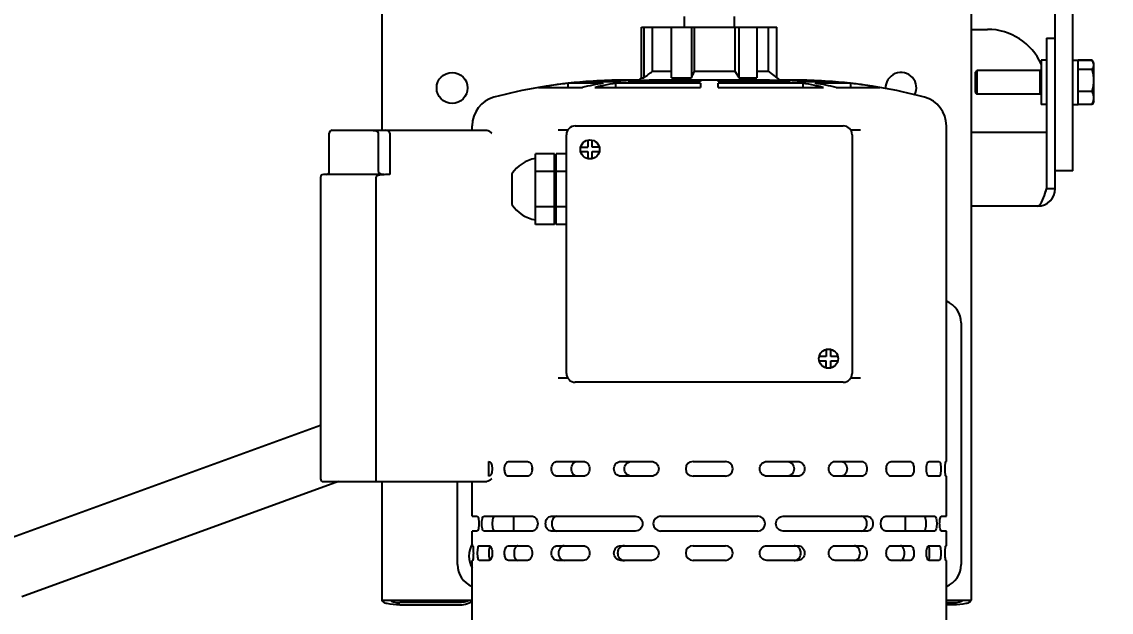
# Model space of a CAD drawing. Header units: millimetres. Extents: x 11802 to 19889, y -472 to 9054.
# Drawn here: x 13479.8 to 13849.7, y 5447 to 5647.3 of the extents above; entities that cross this region are included whole.
import ezdxf

# ---------------------------------------------------------------- set-up
doc = ezdxf.new("R2010")
doc.units = ezdxf.units.MM
doc.header["$LTSCALE"] = 307.34
doc.header["$PDMODE"] = 3
doc.header["$PDSIZE"] = 8
doc.layers.get('0').update_dxf_attribs({"linetype": 'CONTINUOUS'})
doc.layers.get('Defpoints').update_dxf_attribs({"linetype": 'CONTINUOUS'})
doc.styles.get("Standard").update_dxf_attribs({"font": 'calibri.ttf'})
doc.dimstyles.get("Standard").update_dxf_attribs({"dimtxt": 35, "dimasz": 35, "dimexe": 1.5, "dimexo": 1, "dimtad": 1, "dimdsep": 46, "dimtxsty": 'Standard', "dimblk": '_FILLED', "dimblk1": '_FILLED', "dimblk2": '_FILLED', "dimcen": 0.09, "dimazin": 2, "dimtol": 1, "dimtp": 0.01, "dimtm": 0.01, "dimtfac": 1, "dimtofl": 0, "dimtmove": 0, "dimatfit": 3, "dimldrblk": '_FILLED', "dimfxl": 1, "dimtolj": 1, "dimarcsym": 0})

# ---------------------------------------------------------------- blocks, each defined once
blk = doc.blocks.new('_FILLED')
at = {"color": 0, "linetype": 'ByBlock'}
blk.add_solid([(0, 0), (-1, 0.2143), (-1, -0.2143)], dxfattribs=at)
blk = doc.blocks.new('*D795')
at = {"color": 0, "linetype": 'ByBlock', "lineweight": -2}
for p, q in [((14139.22, 5808.75), (14008.88, 5808.75)), ((14010.38, 5758.75), (14010.38, 5535.46)), ((14010.38, 5264.31), (14010.38, 5487.54)), ((13821.26, 5214.31), (14011.88, 5214.31))]:
    blk.add_line(p, q, dxfattribs=at)
at = {"layer": 'Defpoints', "color": 0}
for p in [(14140.22, 5808.75), (13820.26, 5214.31), (14010.38, 5214.31)]:
    blk.add_point(p, dxfattribs=at)
at = {"color": 0, "linetype": 'ByBlock', "lineweight": -2, "xscale": 50, "yscale": 50, "zscale": 50}
for p, rotation in [((14010.38, 5808.75), 90), ((14010.38, 5214.31), 270)]:
    blk.add_blockref('_FILLED', p, dxfattribs=dict(at, rotation=rotation))
at = {"color": 0, "lineweight": 30, "insert": (14010.38, 5534.83), "char_height": 35, "attachment_point": 2, "line_spacing_factor": 0.9}
blk.add_mtext('\\A1;\\A1;594', dxfattribs=at)

msp = doc.modelspace()

# ---------------------------------------------------------------- linework, layer by layer
at = {"color": 7, "linetype": 'Continuous'}
for p, q in [((13602.15865, 5610.51301), (13602.15865, 5805.75277)), ((13802.15865, 5805.75277), (13802.15865, 5451.01301)), ((13830.72606, 5590.75277), (13830.72606, 5802.75277)), ((13836.72606, 5596.75277), (13836.72606, 5796.75277)), ((13704.75865, 5649.13021), (13704.75865, 5645.51301)), ((13721.75865, 5649.13021), (13721.75865, 5645.51301)), ((13690.25865, 5645.51301), (13736.20917, 5645.51301)), ((13690.25865, 5628.26301), (13690.25865, 5645.51301)), ((13691.01018, 5645.51301), (13691.01018, 5628.26301)), ((13693.98814, 5630.51301), (13693.98814, 5645.51301)), ((13700.47755, 5628.26301), (13700.47755, 5645.51301)), ((13707.1846, 5645.51301), (13707.1846, 5628.26301)), ((13708.25865, 5630.51301), (13708.25865, 5645.51301)), ((13721.96508, 5645.51301), (13721.96508, 5630.51301)), ((13723.42807, 5628.26301), (13723.42807, 5645.51301)), ((13729.43307, 5645.51301), (13729.43307, 5628.26301)), ((13733.20508, 5645.51301), (13733.20508, 5630.51301)), ((13736.20917, 5628.26301), (13736.20917, 5645.51301)), ((13736.25865, 5628.26301), (13736.25865, 5645.51301)), ((13802.15865, 5644.75277), (13807.72606, 5644.75277)), ((13827.72606, 5641.75277), (13830.72606, 5641.75277)), ((13827.72606, 5641.75277), (13827.72606, 5590.75277)), ((13827.72606, 5634.25277), (13825.92606, 5634.25277)), ((13825.92606, 5634.25277), (13825.92606, 5619.25278)), ((13836.72606, 5634.25277), (13838.52606, 5634.25277)), ((13843.2455, 5634.25833), (13838.52606, 5634.25833)), ((13838.52606, 5619.31526), (13838.52606, 5634.25833)), ((13843.2455, 5634.21471), (13838.52606, 5634.21471)), ((13843.4766, 5633.85803), (13843.2455, 5634.21471)), ((13843.82606, 5633.25277), (13843.26438, 5634.22562)), ((13693.98814, 5630.51301), (13700.47755, 5630.51301)), ((13708.25865, 5630.51301), (13721.96508, 5630.51301)), ((13721.96508, 5630.51301), (13723.42807, 5628.26301)), ((13729.43307, 5630.51301), (13733.20508, 5630.51301)), ((13733.20508, 5630.51301), (13736.20917, 5628.26301)), ((13803.52606, 5630.15277), (13804.12606, 5630.75277)), ((13803.52606, 5630.15232), (13803.52606, 5630.15277)), ((13803.52606, 5630.15232), (13803.52606, 5623.35498)), ((13825.92606, 5630.75277), (13804.12606, 5630.75277)), ((13804.12606, 5630.75277), (13804.12606, 5622.75277)), ((13825.52606, 5630.74759), (13825.52606, 5622.75796)), ((13843.2455, 5631.18343), (13838.52606, 5631.18343)), ((13843.82606, 5620.25277), (13843.82606, 5633.25277)), ((13665.35249, 5625.03348), (13665.35249, 5626.45802)), ((13677.26256, 5626.45802), (13665.35249, 5626.45802)), ((13671.36593, 5627.02298), (13681.5147, 5627.02298)), ((13688.60957, 5627.48862), (13681.39958, 5627.48862)), ((13681.39958, 5627.02298), (13681.39958, 5627.48862)), ((13710.25865, 5626.45802), (13681.5052, 5626.45802)), ((13681.5052, 5625.03348), (13681.5052, 5626.45802)), ((13684.14917, 5627.26517), (13683.87734, 5627.24398)), ((13684.1493, 5627.26182), (13683.87734, 5627.24398)), ((13685.75734, 5627.02298), (13710.25865, 5627.02298)), ((13689.25865, 5627.51301), (13688.60957, 5627.51301)), ((13690.25865, 5628.26301), (13689.25865, 5627.51301)), ((13690.25865, 5628.26301), (13691.01018, 5628.26301)), ((13710.25865, 5627.48862), (13692.85221, 5627.48862)), ((13692.85221, 5627.02298), (13692.85221, 5627.48862)), ((13700.47755, 5628.26301), (13707.1846, 5628.26301)), ((13716.25865, 5627.51301), (13710.25865, 5627.51301)), ((13710.25865, 5627.48862), (13710.25865, 5627.02298)), ((13710.25865, 5626.45802), (13710.25865, 5625.03348)), ((13733.66509, 5627.48862), (13716.25865, 5627.48862)), ((13716.25865, 5627.02298), (13716.25865, 5627.48862)), ((13716.25865, 5627.02298), (13740.75995, 5627.02298)), ((13745.0121, 5626.45802), (13716.25865, 5626.45802)), ((13716.25865, 5625.03348), (13716.25865, 5626.45802)), ((13723.42807, 5628.26301), (13729.43307, 5628.26301)), ((13733.66509, 5627.48862), (13733.66509, 5627.02298)), ((13736.25865, 5628.26301), (13737.25865, 5627.51301)), ((13737.90773, 5627.51301), (13737.25865, 5627.51301)), ((13745.11771, 5627.48862), (13737.90773, 5627.48862)), ((13742.63995, 5627.24396), (13742.36799, 5627.26181)), ((13742.63995, 5627.24396), (13742.36812, 5627.26515)), ((13745.00259, 5627.02298), (13755.15137, 5627.02298)), ((13745.0121, 5626.45802), (13745.0121, 5625.03348)), ((13745.11771, 5627.48862), (13745.11771, 5627.02298)), ((13761.16481, 5626.45802), (13749.25474, 5626.45802)), ((13761.16481, 5626.45802), (13761.16481, 5625.03348)), ((13655.33629, 5625.03348), (13670.18003, 5625.03348)), ((13674.42267, 5625.03348), (13710.25865, 5625.03348)), ((13716.25865, 5625.03348), (13752.09462, 5625.03348)), ((13756.33726, 5625.03348), (13771.18101, 5625.03348)), ((13803.52606, 5623.35277), (13803.52606, 5623.35498)), ((13803.52606, 5623.35277), (13804.12606, 5622.75277)), ((13825.92606, 5622.75277), (13804.12606, 5622.75277)), ((13843.2455, 5623.72149), (13838.52606, 5623.72149)), ((13827.72606, 5619.25278), (13825.92606, 5619.25278)), ((13836.72606, 5619.25277), (13838.52606, 5619.25277)), ((13843.2455, 5619.29083), (13838.52606, 5619.29083)), ((13838.52606, 5619.24722), (13838.52606, 5619.29083)), ((13843.2455, 5619.24722), (13838.52606, 5619.24722)), ((13843.4766, 5619.64752), (13843.2455, 5619.29083)), ((13843.82606, 5620.25277), (13843.26438, 5619.27993)), ((13632.75865, 5610.51301), (13632.75865, 5612.04839)), ((13667.75865, 5612.01301), (13758.75865, 5612.01301)), ((13793.75865, 5498.10301), (13793.75865, 5612.04839)), ((13584.25865, 5596.51301), (13584.25865, 5609.51301)), ((13585.25865, 5610.51301), (13637.73805, 5610.51301)), ((13600.88309, 5609.51301), (13600.88309, 5596.51301)), ((13604.78409, 5609.51301), (13604.78409, 5595.50813)), ((13665.19741, 5610.51301), (13661.9127, 5610.51301)), ((13664.75865, 5528.01301), (13664.75865, 5609.01301)), ((13764.60459, 5610.51301), (13761.31988, 5610.51301)), ((13761.75865, 5609.01301), (13761.75865, 5528.01301)), ((13827.72606, 5609.75277), (13802.15865, 5609.75277)), ((13669.59637, 5604.76301), (13672.00865, 5604.76301)), ((13672.00865, 5607.17529), (13672.00865, 5604.76301)), ((13673.50865, 5604.76301), (13673.50865, 5607.17529)), ((13675.92093, 5604.76301), (13673.50865, 5604.76301)), ((13660.75865, 5602.51301), (13654.25865, 5602.51301)), ((13654.25865, 5578.51301), (13654.25865, 5602.51301)), ((13660.75865, 5578.51301), (13660.75865, 5602.51301)), ((13661.25865, 5600.40532), (13660.75865, 5600.40532)), ((13664.75865, 5602.51301), (13661.25865, 5602.51301)), ((13661.25865, 5578.51301), (13661.25865, 5602.51301)), ((13669.59637, 5603.26301), (13672.00865, 5603.26301)), ((13672.00865, 5603.26301), (13672.00865, 5600.85073)), ((13673.50865, 5603.26301), (13675.92093, 5603.26301)), ((13673.50865, 5600.85073), (13673.50865, 5603.26301)), ((13836.72606, 5596.75277), (13830.72606, 5596.75277)), ((13581.25865, 5594.51301), (13581.25865, 5492.27301)), ((13602.92593, 5595.51301), (13582.25865, 5595.51301)), ((13600.04904, 5594.51301), (13600.04904, 5492.27301)), ((13646.25865, 5595.7091), (13646.25865, 5585.31692)), ((13660.75865, 5596.51301), (13654.25865, 5596.51301)), ((13664.75865, 5596.51301), (13661.25865, 5596.51301)), ((13827.72606, 5590.75277), (13830.72606, 5590.75277)), ((13660.75865, 5584.51301), (13654.25865, 5584.51301)), ((13664.75865, 5584.51301), (13661.25865, 5584.51301)), ((13824.72606, 5584.75277), (13802.15865, 5584.75277)), ((13660.75865, 5578.51301), (13654.25865, 5578.51301)), ((13661.25865, 5580.62071), (13660.75865, 5580.62071)), ((13664.75865, 5578.51301), (13661.25865, 5578.51301)), ((13798.75865, 5545.11301), (13798.75865, 5463.11301)), ((13753.00865, 5533.76301), (13750.59637, 5533.76301)), ((13753.00865, 5536.17529), (13753.00865, 5533.76301)), ((13754.50865, 5533.76301), (13754.50865, 5536.17529)), ((13756.92093, 5533.76301), (13754.50865, 5533.76301)), ((13750.59637, 5532.26301), (13753.00865, 5532.26301)), ((13753.00865, 5529.85073), (13753.00865, 5532.26301)), ((13754.50865, 5532.26301), (13756.92093, 5532.26301)), ((13754.50865, 5529.85073), (13754.50865, 5532.26301)), ((13661.9127, 5526.51301), (13665.19741, 5526.51301)), ((13761.31988, 5526.51301), (13764.60459, 5526.51301)), ((13758.75865, 5525.01301), (13667.75865, 5525.01301)), ((13581.25865, 5510.3472), (13472.99801, 5470.94355)), ((13638.28406, 5498.10301), (13638.32107, 5498.10301)), ((13638.28406, 5498.10301), (13638.28406, 5493.10301)), ((13645.05214, 5498.10301), (13651.51778, 5498.10301)), ((13661.60291, 5498.10301), (13670.5021, 5498.10301)), ((13683.2101, 5498.10301), (13693.67172, 5498.10301)), ((13707.75865, 5498.10301), (13718.75865, 5498.10301)), ((13732.84558, 5498.10301), (13743.3072, 5498.10301)), ((13756.0152, 5498.10301), (13764.91439, 5498.10301)), ((13774.99951, 5498.10301), (13781.46515, 5498.10301)), ((13787.9402, 5498.10301), (13791.33939, 5498.10301)), ((13793.57054, 5498.10301), (13793.75865, 5498.10301)), ((13638.32107, 5493.10301), (13638.28406, 5493.10301)), ((13651.51778, 5493.10301), (13645.05214, 5493.10301)), ((13670.5021, 5493.10301), (13661.60291, 5493.10301)), ((13693.67172, 5493.10301), (13683.2101, 5493.10301)), ((13718.75865, 5493.10301), (13707.75865, 5493.10301)), ((13743.3072, 5493.10301), (13732.84558, 5493.10301)), ((13764.91439, 5493.10301), (13756.0152, 5493.10301)), ((13781.46515, 5493.10301), (13774.99951, 5493.10301)), ((13791.33939, 5493.10301), (13787.9402, 5493.10301)), ((13793.75865, 5493.10301), (13793.57054, 5493.10301)), ((13793.75865, 5479.51301), (13793.75865, 5493.10301)), ((13587.32884, 5491.27301), (13479.83842, 5452.1497)), ((13582.25865, 5491.27301), (13637.73805, 5491.27301)), ((13602.15865, 5451.01301), (13602.15865, 5491.27301)), ((13627.75865, 5463.11301), (13627.75865, 5491.27301)), ((13632.75865, 5479.51301), (13632.75865, 5491.27301)), ((13632.75865, 5479.51301), (13634.46779, 5479.51301)), ((13636.77376, 5479.51301), (13653.27376, 5479.51301)), ((13646.75865, 5479.51301), (13646.75865, 5474.51301)), ((13659.5738, 5479.51301), (13688.15264, 5479.51301)), ((13696.75865, 5479.51301), (13729.75865, 5479.51301)), ((13738.36466, 5479.51301), (13766.9435, 5479.51301)), ((13773.24354, 5479.51301), (13789.74354, 5479.51301)), ((13779.75865, 5479.51301), (13779.75865, 5474.51301)), ((13792.04951, 5479.51301), (13793.75865, 5479.51301)), ((13634.46779, 5474.51301), (13632.75865, 5474.51301)), ((13632.75865, 5469.51301), (13632.75865, 5474.51301)), ((13653.27376, 5474.51301), (13636.77376, 5474.51301)), ((13688.15264, 5474.51301), (13659.5738, 5474.51301)), ((13729.75865, 5474.51301), (13696.75865, 5474.51301)), ((13766.9435, 5474.51301), (13738.36466, 5474.51301)), ((13789.74354, 5474.51301), (13773.24354, 5474.51301)), ((13793.75865, 5474.51301), (13792.04951, 5474.51301)), ((13793.75865, 5469.51301), (13793.75865, 5474.51301)), ((13632.75865, 5469.51301), (13632.94676, 5469.51301)), ((13635.17791, 5469.51301), (13638.57709, 5469.51301)), ((13645.05214, 5469.51301), (13651.51778, 5469.51301)), ((13661.60291, 5469.51301), (13670.5021, 5469.51301)), ((13683.2101, 5469.51301), (13693.67172, 5469.51301)), ((13707.75865, 5469.51301), (13718.75865, 5469.51301)), ((13732.84558, 5469.51301), (13743.3072, 5469.51301)), ((13756.0152, 5469.51301), (13764.91439, 5469.51301)), ((13774.99951, 5469.51301), (13781.46515, 5469.51301)), ((13787.9402, 5469.51301), (13791.33939, 5469.51301)), ((13793.57054, 5469.51301), (13793.75865, 5469.51301)), ((13632.94676, 5464.51301), (13632.75865, 5464.51301)), ((13632.75865, 5417.51301), (13632.75865, 5464.51301)), ((13633.11957, 5465.72867), (13632.94599, 5464.51312)), ((13638.57709, 5464.51301), (13635.17791, 5464.51301)), ((13651.51778, 5464.51301), (13645.05214, 5464.51301)), ((13670.5021, 5464.51301), (13661.60291, 5464.51301)), ((13693.67172, 5464.51301), (13683.2101, 5464.51301)), ((13718.75865, 5464.51301), (13707.75865, 5464.51301)), ((13743.3072, 5464.51301), (13732.84558, 5464.51301)), ((13764.91439, 5464.51301), (13756.0152, 5464.51301)), ((13781.46515, 5464.51301), (13774.99951, 5464.51301)), ((13791.33939, 5464.51301), (13787.9402, 5464.51301)), ((13793.75865, 5464.51301), (13793.57054, 5464.51301)), ((13793.75865, 5417.51301), (13793.75865, 5464.51301)), ((13602.15865, 5451.01301), (13632.75865, 5451.01301)), ((13628.15865, 5450.20783), (13608.15865, 5450.20783)), ((13608.15865, 5449.40266), (13628.15865, 5449.40266)), ((13793.75865, 5451.01301), (13802.15865, 5451.01301)), ((13793.75865, 5450.20783), (13796.15865, 5450.20783)), ((13796.15865, 5449.40266), (13793.75865, 5449.40266))]:
    msp.add_line(p, q, dxfattribs=at)
for centre, radius in [((13625.95865, 5624.86989), 5.25), ((13672.75865, 5604.01301), 3.25), ((13753.75865, 5533.01301), 3.25)]:
    msp.add_circle(centre, radius, dxfattribs=at)
for centre, radius, start, end in [((13807.72606, 5624.75277), 20, 24.1402782, 90), ((13837.52592, 5630.95603), 6.60445, 29.6592197, 30.0007026), ((13837.95285, 5631.19671), 6.11435, 27.7393235, 29.6790931), ((13778.35865, 5624.86989), 5.25, 332.3174138, 182.5785673), ((13684.22691, 5457.82268), 169.6883, 96.3862229, 99.8027644), ((13684.13282, 5458.15301), 169.36, 94.3239012, 99.7473447), ((13690.94662, 5540.10459), 87.43093, 99.0045465, 103.7402105), ((13684.27458, 5457.20197), 170.31093, 90.9672502, 94.3468824), ((13695.10338, 5540.57449), 86.95339, 98.9971173, 101.7380845), ((13690.66897, 5541.89631), 85.61746, 94.5497817, 96.1378307), ((13690.65236, 5542.11598), 85.39716, 93.3012653, 94.367433), ((13690.64097, 5542.30596), 85.20685, 92.9589162, 93.3009748), ((13694.91008, 5541.90524), 85.60842, 94.5492381, 96.1374541), ((13690.6477, 5542.15661), 85.35635, 91.3682342, 92.9582501), ((13694.90869, 5541.92428), 85.58933, 94.2114339, 94.5493218), ((13694.89177, 5542.15348), 85.35951, 91.3691407, 94.2113988), ((13731.62637, 5542.16139), 85.35158, 85.7887726, 88.6312946), ((13731.61185, 5541.97384), 85.53969, 85.4502178, 85.7883019), ((13735.86984, 5542.1815), 85.33146, 87.041054, 88.6315337), ((13731.60421, 5541.88057), 85.63328, 83.862316, 85.4500717), ((13735.87307, 5542.25646), 85.25644, 86.6987606, 87.0406199), ((13735.86168, 5542.06645), 85.44679, 85.6329218, 86.6984703), ((13735.85132, 5541.92098), 85.59262, 83.8623992, 85.4509085), ((13731.41391, 5540.57449), 86.95339, 78.2619155, 81.0028827), ((13742.24271, 5457.20196), 170.31093, 85.6531183, 89.0327505), ((13735.57067, 5540.10459), 87.43093, 76.2597895, 80.9954535), ((13742.38448, 5458.15301), 169.36, 80.2526553, 85.6760988), ((13742.29038, 5457.82268), 169.6883, 80.1972356, 83.6137771), ((13684.13282, 5458.15301), 169.36, 99.7904203, 105.0478542), ((13695.3435, 5539.42503), 88.12768, 102.1622589, 103.7326813), ((13695.23733, 5539.90948), 87.63174, 101.7353757, 102.1611299), ((13731.27996, 5539.90948), 87.63174, 77.8388701, 78.2646243), ((13731.17379, 5539.42503), 88.12768, 76.2673187, 77.8377411), ((13742.38448, 5458.15301), 169.36, 74.9521458, 80.2095797), ((13642.75865, 5612.04839), 10, 105.0479345, 180), ((13783.75865, 5612.04839), 10, 0, 74.9520655), ((13837.52389, 5622.55069), 6.60679, 329.9992963, 330.3406736), ((13837.95149, 5622.30963), 6.11593, 330.3207965, 332.2588675), ((13667.75865, 5609.01301), 3, 90, 180), ((13758.75865, 5609.01301), 3, 0, 90), ((13585.25865, 5609.51301), 1, 90, 180), ((13656.08649, 5589.33468), 11.71412, 98.9771954, 147.0319866), ((13582.25865, 5594.51301), 1, 90, 180), ((13583.25865, 5596.51301), 1, 270, 0), ((13602.72455, 5598.38669), 2.84292, 248.971336, 250.1006077), ((13605.19334, 5547.96989), 47.54, 90.4932464, 91.6940961), ((13604.62846, 5593.0302), 2.48281, 86.4062506, 90.0132879), ((13824.72606, 5590.75277), 6, 270, 0), ((13824.72606, 5590.75277), 3, 327.895444, 0), ((13656.08649, 5591.69134), 11.71412, 212.9680134, 261.0228046), ((13790.75865, 5545.11301), 8, 0, 67.7716747), ((13667.75865, 5528.01301), 3, 180, 270), ((13758.75865, 5528.01301), 3, 270, 0), ((13707.75865, 5495.60301), 2.5, 90, 270), ((13718.75865, 5495.60301), 2.5, 270, 90), ((13657.25974, 5495.60266), 4.20194, 173.7768018, 179.9951859), ((13657.25976, 5495.60337), 4.20196, 180.0048157, 186.2211004), ((13769.25755, 5495.60337), 4.20194, 353.7768018, 359.9951859), ((13769.25753, 5495.60266), 4.20196, 0.0048157, 6.2211004), ((13582.25865, 5492.27301), 1, 180, 270), ((13696.75865, 5477.01301), 2.5, 90, 270), ((13729.75865, 5477.01301), 2.5, 270, 90), ((13640.15865, 5466.01301), 8.5, 150.6562719, 209.2662825), ((13707.75865, 5467.01301), 2.5, 90, 270), ((13718.75865, 5467.01301), 2.5, 270, 90), ((13635.75865, 5463.11301), 8, 180, 247.7716747), ((13790.75865, 5463.11301), 8, 292.2283924, 0)]:
    msp.add_arc(centre, radius, start, end, dxfattribs=at)
msp.add_ellipse((13603.43039, 5609.51301), major_axis=(1.3537, 0), ratio=0.738715681, start_param=0, end_param=1.570796327, dxfattribs=at)
for points, knots in [([(13843.82606, 5632.69907), (13843.82606, 5632.89597), (13843.7571, 5633.30471), (13843.5817, 5633.676), (13843.47661, 5633.85803)], [0, 0, 0, 0, 0.483675473, 1, 1, 1, 1]), ([(13843.2455, 5631.18343), (13843.41244, 5631.41699), (13843.70006, 5631.88892), (13843.82606, 5632.43846), (13843.82606, 5632.69907)], [0, 0, 0, 0, 0.524156692, 1, 1, 1, 1]), ([(13843.82606, 5627.45246), (13843.82606, 5628.08319), (13843.7152, 5629.34684), (13843.42148, 5630.57734), (13843.2455, 5631.18343)], [0, 0, 0, 0, 0.499843523, 1, 1, 1, 1]), ([(13843.2455, 5623.72149), (13843.42148, 5624.32758), (13843.71521, 5625.55809), (13843.82606, 5626.82173), (13843.82606, 5627.45246)], [0, 0, 0, 0, 0.500156543, 1, 1, 1, 1]), ([(13843.82606, 5621.50616), (13843.82606, 5621.88301), (13843.70948, 5622.65389), (13843.41754, 5623.36968), (13843.2455, 5623.72149)], [0, 0, 0, 0, 0.490390966, 1, 1, 1, 1]), ([(13843.2455, 5619.29083), (13843.41754, 5619.64264), (13843.70949, 5620.35843), (13843.82606, 5621.12931), (13843.82606, 5621.50616)], [0, 0, 0, 0, 0.509609419, 1, 1, 1, 1]), ([(13597.94495, 5610.51301), (13598.47852, 5610.51301), (13599.40443, 5610.50463), (13600.88309, 5610.0479), (13600.88309, 5609.51301)], [0, 0, 0, 0, 0.499382567, 1, 1, 1, 1]), ([(13637.73805, 5610.51301), (13638.04346, 5610.51301), (13638.67341, 5610.15049), (13639.18684, 5609.73917), (13639.47918, 5609.51301)], [0, 0, 0, 0, 0.452454608, 1, 1, 1, 1]), ([(13603.78791, 5595.48911), (13603.11793, 5595.46845), (13602.06708, 5595.40336), (13600.87826, 5595.17362), (13600.04904, 5594.83402), (13600.04904, 5594.51301)], [0, 0, 0, 0, 0.505412907, 0.757954703, 1, 1, 1, 1]), ([(13600.88309, 5596.51301), (13600.88309, 5596.40473), (13601.05136, 5596.01737), (13601.43826, 5595.83545), (13601.70441, 5595.73311)], [0, 0, 0, 0, 0.27521755, 1, 1, 1, 1]), ([(13827.21929, 5589.17935), (13826.86137, 5588.0942), (13826.3624, 5586.64873), (13825.51436, 5585.13502), (13824.9591, 5584.75277), (13824.72606, 5584.75277)], [0, 0, 0, 0, 0.65474715, 0.866463731, 1, 1, 1, 1]), ([(13638.32107, 5498.10301), (13638.60758, 5498.10301), (13639.27747, 5497.64051), (13639.41496, 5496.92635), (13639.47919, 5496.52214)], [0, 0, 0, 0, 0.411776517, 1, 1, 1, 1]), ([(13643.75289, 5495.60301), (13643.75289, 5495.924), (13643.81167, 5496.82842), (13644.40031, 5498.10301), (13645.05214, 5498.10301)], [0, 0, 0, 0, 0.329956905, 1, 1, 1, 1]), ([(13651.51778, 5498.10301), (13651.97256, 5498.10301), (13652.95721, 5497.31057), (13653.15746, 5496.21466), (13653.15746, 5495.60301)], [0, 0, 0, 0, 0.426452698, 1, 1, 1, 1]), ([(13659.70403, 5495.60301), (13659.70403, 5496.22074), (13659.9793, 5497.40573), (13661.09219, 5498.10301), (13661.60291, 5498.10301)], [0, 0, 0, 0, 0.547410041, 1, 1, 1, 1]), ([(13666.46444, 5495.60301), (13666.46444, 5496.22447), (13666.79309, 5497.43985), (13667.95142, 5498.10301), (13668.48699, 5498.10301)], [0, 0, 0, 0, 0.537116993, 1, 1, 1, 1]), ([(13670.5021, 5498.10301), (13671.06181, 5498.10301), (13672.26296, 5497.47325), (13672.6483, 5496.22945), (13672.6483, 5495.60301)], [0, 0, 0, 0, 0.471877275, 1, 1, 1, 1]), ([(13680.89747, 5495.60301), (13680.89747, 5496.23425), (13681.34457, 5497.52418), (13682.61262, 5498.10301), (13683.2101, 5498.10301)], [0, 0, 0, 0, 0.513737792, 1, 1, 1, 1]), ([(13684.45163, 5495.60301), (13684.45163, 5496.23634), (13684.92981, 5497.53886), (13686.21801, 5498.10301), (13686.82927, 5498.10301)], [0, 0, 0, 0, 0.508866362, 1, 1, 1, 1]), ([(13693.67172, 5498.10301), (13694.29573, 5498.10301), (13695.60326, 5497.55416), (13696.11438, 5496.23954), (13696.11438, 5495.60301)], [0, 0, 0, 0, 0.495039, 1, 1, 1, 1]), ([(13730.40292, 5495.60301), (13730.40292, 5496.23954), (13730.91404, 5497.55416), (13732.22156, 5498.10301), (13732.84558, 5498.10301)], [0, 0, 0, 0, 0.504961299, 1, 1, 1, 1]), ([(13739.68802, 5498.10301), (13740.29928, 5498.10301), (13741.58748, 5497.53886), (13742.06567, 5496.23634), (13742.06567, 5495.60301)], [0, 0, 0, 0, 0.49113414, 1, 1, 1, 1]), ([(13743.3072, 5498.10301), (13743.90468, 5498.10301), (13745.17273, 5497.52418), (13745.61982, 5496.23425), (13745.61982, 5495.60301)], [0, 0, 0, 0, 0.486262584, 1, 1, 1, 1]), ([(13753.86899, 5495.60301), (13753.86899, 5496.22945), (13754.25433, 5497.47325), (13755.45548, 5498.10301), (13756.0152, 5498.10301)], [0, 0, 0, 0, 0.528123001, 1, 1, 1, 1]), ([(13758.03031, 5498.10301), (13758.56588, 5498.10301), (13759.7242, 5497.43985), (13760.05285, 5496.22447), (13760.05285, 5495.60301)], [0, 0, 0, 0, 0.462883511, 1, 1, 1, 1]), ([(13764.91439, 5498.10301), (13765.42511, 5498.10301), (13766.53799, 5497.40573), (13766.81326, 5496.22073), (13766.81326, 5495.60301)], [0, 0, 0, 0, 0.452590392, 1, 1, 1, 1]), ([(13773.35984, 5495.60301), (13773.35984, 5496.21466), (13773.56008, 5497.31057), (13774.54473, 5498.10301), (13774.99951, 5498.10301)], [0, 0, 0, 0, 0.573547574, 1, 1, 1, 1]), ([(13781.46515, 5498.10301), (13781.64471, 5498.10301), (13782.18185, 5497.86189), (13782.65081, 5496.89848), (13782.7644, 5496.07198), (13782.7644, 5495.60301)], [0, 0, 0, 0, 0.177597268, 0.536148951, 1, 1, 1, 1]), ([(13786.96756, 5495.60301), (13786.96756, 5496.2007), (13787.03083, 5497.04122), (13787.60751, 5498.10301), (13787.9402, 5498.10301)], [0, 0, 0, 0, 0.642414698, 1, 1, 1, 1]), ([(13791.33939, 5498.10301), (13791.43816, 5498.10301), (13791.65228, 5497.82283), (13791.8464, 5497.00367), (13791.91184, 5496.19507), (13791.91184, 5495.60301)], [0, 0, 0, 0, 0.112059944, 0.328301952, 1, 1, 1, 1]), ([(13793.36015, 5495.60301), (13793.36015, 5495.92246), (13793.37194, 5496.51715), (13793.41712, 5497.2726), (13793.4704, 5497.80135), (13793.52241, 5498.01564), (13793.55074, 5498.10301), (13793.57054, 5498.10301)], [0, 0, 0, 0, 0.379963699, 0.702057746, 0.918336972, 0.976448296, 1, 1, 1, 1]), ([(13639.47918, 5494.68389), (13639.41495, 5494.27966), (13639.27747, 5493.5655), (13638.60757, 5493.10301), (13638.32107, 5493.10301)], [0, 0, 0, 0, 0.588236394, 1, 1, 1, 1]), ([(13645.05214, 5493.10301), (13644.87259, 5493.10301), (13644.33544, 5493.34413), (13643.86649, 5494.30754), (13643.75289, 5495.13405), (13643.75289, 5495.60301)], [0, 0, 0, 0, 0.177597268, 0.536148951, 1, 1, 1, 1]), ([(13653.15746, 5495.60301), (13653.15746, 5494.99137), (13652.95721, 5493.89546), (13651.97256, 5493.10301), (13651.51778, 5493.10301)], [0, 0, 0, 0, 0.573547574, 1, 1, 1, 1]), ([(13661.60291, 5493.10301), (13661.09218, 5493.10301), (13659.9793, 5493.8003), (13659.70403, 5494.98529), (13659.70403, 5495.60301)], [0, 0, 0, 0, 0.452590392, 1, 1, 1, 1]), ([(13668.48699, 5493.10301), (13667.95142, 5493.10301), (13666.79309, 5493.76617), (13666.46444, 5494.98156), (13666.46444, 5495.60301)], [0, 0, 0, 0, 0.462883511, 1, 1, 1, 1]), ([(13672.6483, 5495.60301), (13672.6483, 5494.97658), (13672.26296, 5493.73278), (13671.06181, 5493.10301), (13670.5021, 5493.10301)], [0, 0, 0, 0, 0.528123001, 1, 1, 1, 1]), ([(13683.2101, 5493.10301), (13682.61262, 5493.10301), (13681.34457, 5493.68185), (13680.89747, 5494.97177), (13680.89747, 5495.60301)], [0, 0, 0, 0, 0.486262584, 1, 1, 1, 1]), ([(13686.82927, 5493.10301), (13686.21801, 5493.10301), (13684.92981, 5493.66716), (13684.45163, 5494.96969), (13684.45163, 5495.60301)], [0, 0, 0, 0, 0.49113414, 1, 1, 1, 1]), ([(13696.11438, 5495.60301), (13696.11438, 5494.96649), (13695.60326, 5493.65186), (13694.29573, 5493.10301), (13693.67172, 5493.10301)], [0, 0, 0, 0, 0.504961299, 1, 1, 1, 1]), ([(13732.84558, 5493.10301), (13732.22156, 5493.10301), (13730.91404, 5493.65187), (13730.40292, 5494.96649), (13730.40292, 5495.60301)], [0, 0, 0, 0, 0.495039, 1, 1, 1, 1]), ([(13742.06567, 5495.60301), (13742.06567, 5494.96969), (13741.58748, 5493.66716), (13740.29928, 5493.10301), (13739.68802, 5493.10301)], [0, 0, 0, 0, 0.508866362, 1, 1, 1, 1]), ([(13745.61982, 5495.60301), (13745.61982, 5494.97177), (13745.17273, 5493.68185), (13743.90468, 5493.10301), (13743.3072, 5493.10301)], [0, 0, 0, 0, 0.513737792, 1, 1, 1, 1]), ([(13756.0152, 5493.10301), (13755.45548, 5493.10301), (13754.25433, 5493.73278), (13753.86899, 5494.97658), (13753.86899, 5495.60301)], [0, 0, 0, 0, 0.471877275, 1, 1, 1, 1]), ([(13760.05285, 5495.60301), (13760.05285, 5494.98156), (13759.7242, 5493.76617), (13758.56588, 5493.10301), (13758.03031, 5493.10301)], [0, 0, 0, 0, 0.537116993, 1, 1, 1, 1]), ([(13766.81326, 5495.60301), (13766.81326, 5494.98529), (13766.53799, 5493.8003), (13765.42511, 5493.10301), (13764.91439, 5493.10301)], [0, 0, 0, 0, 0.547410041, 1, 1, 1, 1]), ([(13774.99951, 5493.10301), (13774.54473, 5493.10301), (13773.56009, 5493.89546), (13773.35984, 5494.99137), (13773.35984, 5495.60301)], [0, 0, 0, 0, 0.426452698, 1, 1, 1, 1]), ([(13782.7644, 5495.60301), (13782.7644, 5495.28202), (13782.70562, 5494.3776), (13782.11699, 5493.10301), (13781.46515, 5493.10301)], [0, 0, 0, 0, 0.329956905, 1, 1, 1, 1]), ([(13787.9402, 5493.10301), (13787.60751, 5493.10301), (13787.03083, 5494.16481), (13786.96756, 5495.00533), (13786.96756, 5495.60301)], [0, 0, 0, 0, 0.357585622, 1, 1, 1, 1]), ([(13791.91184, 5495.60301), (13791.91184, 5495.01096), (13791.8464, 5494.20236), (13791.65227, 5493.3832), (13791.43816, 5493.10301), (13791.33939, 5493.10301)], [0, 0, 0, 0, 0.671699054, 0.887940448, 1, 1, 1, 1]), ([(13793.57054, 5493.10301), (13793.55074, 5493.10301), (13793.52241, 5493.19039), (13793.47041, 5493.40467), (13793.41712, 5493.93343), (13793.37189, 5494.68887), (13793.36015, 5495.28357), (13793.36015, 5495.60301)], [0, 0, 0, 0, 0.023550952, 0.081661826, 0.297942369, 0.620037888, 1, 1, 1, 1]), ([(13600.04904, 5492.27301), (13600.04904, 5492.03629), (13600.06357, 5491.70161), (13600.11684, 5491.40616), (13600.16115, 5491.27301), (13600.19226, 5491.27301)], [0, 0, 0, 0, 0.693486317, 0.908868681, 1, 1, 1, 1]), ([(13639.47918, 5492.27301), (13639.18683, 5492.04685), (13638.67346, 5491.63541), (13638.04346, 5491.27301), (13637.73805, 5491.27301)], [0, 0, 0, 0, 0.547557135, 1, 1, 1, 1]), ([(13634.46779, 5479.51301), (13634.56018, 5479.51301), (13634.75172, 5479.22333), (13634.95878, 5478.42591), (13635.08855, 5477.01293), (13634.95873, 5475.60001), (13634.75171, 5474.80265), (13634.56018, 5474.51301), (13634.46779, 5474.51301)], [0, 0, 0, 0, 0.052699549, 0.160317021, 0.500028275, 0.839697874, 0.947300726, 1, 1, 1, 1]), ([(13636.77376, 5474.51301), (13636.47271, 5474.51301), (13636.04714, 5475.64126), (13635.99013, 5477.01309), (13636.04717, 5478.38492), (13636.47273, 5479.51301), (13636.77376, 5479.51301)], [0, 0, 0, 0, 0.167600665, 0.500027194, 0.832413164, 1, 1, 1, 1]), ([(13640.31707, 5479.51301), (13640.02005, 5479.51301), (13639.61817, 5478.37401), (13639.55986, 5477.01292), (13639.6182, 5475.65183), (13640.02008, 5474.51301), (13640.31707, 5474.51301)], [0, 0, 0, 0, 0.166094988, 0.500031553, 0.833921233, 1, 1, 1, 1]), ([(13653.27376, 5479.51301), (13654.28892, 5479.51301), (13655.73666, 5477.01291), (13654.28883, 5474.51301), (13653.27376, 5474.51301)], [0, 0, 0, 0, 0.500020253, 1, 1, 1, 1]), ([(13659.5738, 5474.51301), (13659.06996, 5474.51301), (13657.96338, 5475.21776), (13657.54096, 5477.01311), (13657.9635, 5478.80836), (13659.06999, 5479.51301), (13659.5738, 5479.51301)], [0, 0, 0, 0, 0.224002731, 0.500021146, 0.776010759, 1, 1, 1, 1]), ([(13660.40155, 5478.9134), (13659.9607, 5478.40724), (13659.54213, 5477.0077), (13659.96523, 5475.60897), (13660.40792, 5475.10535)], [0, 0, 0, 0, 0.500257667, 1, 1, 1, 1]), ([(13661.61953, 5479.51301), (13661.28322, 5479.51301), (13660.81218, 5479.32852), (13660.48298, 5479.00689), (13660.40155, 5478.9134)], [0, 0, 0, 0, 0.730642251, 1, 1, 1, 1]), ([(13688.15264, 5479.51301), (13688.77331, 5479.51301), (13690.08042, 5478.96127), (13690.86389, 5477.0129), (13690.08028, 5475.06469), (13688.77327, 5474.51301), (13688.15264, 5474.51301)], [0, 0, 0, 0, 0.246020435, 0.500018717, 0.753994162, 1, 1, 1, 1]), ([(13738.36466, 5474.51301), (13737.74398, 5474.51301), (13736.43687, 5475.06476), (13735.65341, 5477.01312), (13736.43702, 5478.96134), (13737.74402, 5479.51301), (13738.36466, 5479.51301)], [0, 0, 0, 0, 0.246020435, 0.500018717, 0.753994162, 1, 1, 1, 1]), ([(13766.10937, 5478.92068), (13766.02814, 5479.0131), (13765.69977, 5479.33115), (13765.23191, 5479.51301), (13764.89777, 5479.51301)], [0, 0, 0, 0, 0.269137158, 1, 1, 1, 1]), ([(13766.11575, 5475.11263), (13766.5566, 5475.61878), (13766.97517, 5477.01832), (13766.55206, 5478.41706), (13766.10937, 5478.92068)], [0, 0, 0, 0, 0.500257667, 1, 1, 1, 1]), ([(13766.9435, 5479.51301), (13767.44734, 5479.51301), (13768.55391, 5478.80826), (13768.97634, 5477.01292), (13768.5538, 5475.21766), (13767.44731, 5474.51301), (13766.9435, 5474.51301)], [0, 0, 0, 0, 0.224002731, 0.500021146, 0.776010759, 1, 1, 1, 1]), ([(13773.24354, 5474.51301), (13772.22838, 5474.51301), (13770.78064, 5477.01311), (13772.22846, 5479.51301), (13773.24354, 5479.51301)], [0, 0, 0, 0, 0.500020253, 1, 1, 1, 1]), ([(13786.20022, 5474.51301), (13786.49725, 5474.51301), (13786.89913, 5475.65202), (13786.95743, 5477.0131), (13786.8991, 5478.37419), (13786.49722, 5479.51301), (13786.20022, 5479.51301)], [0, 0, 0, 0, 0.166094988, 0.500031553, 0.833921233, 1, 1, 1, 1]), ([(13789.74354, 5479.51301), (13790.04459, 5479.51301), (13790.47015, 5478.38476), (13790.52716, 5477.01293), (13790.47012, 5475.64111), (13790.04456, 5474.51301), (13789.74354, 5474.51301)], [0, 0, 0, 0, 0.167600665, 0.500027194, 0.832413164, 1, 1, 1, 1]), ([(13792.04951, 5474.51301), (13791.95712, 5474.51301), (13791.76558, 5474.80269), (13791.55852, 5475.60012), (13791.42875, 5477.01309), (13791.55857, 5478.42602), (13791.76558, 5479.22337), (13791.95712, 5479.51301), (13792.04951, 5479.51301)], [0, 0, 0, 0, 0.052699549, 0.160317021, 0.500028275, 0.839697874, 0.947300726, 1, 1, 1, 1]), ([(13660.40792, 5475.10535), (13660.48916, 5475.01293), (13660.81752, 5474.69487), (13661.28539, 5474.51301), (13661.61953, 5474.51301)], [0, 0, 0, 0, 0.269137158, 1, 1, 1, 1]), ([(13764.89777, 5474.51301), (13765.23408, 5474.51301), (13765.70512, 5474.6975), (13766.03432, 5475.01913), (13766.11575, 5475.11263)], [0, 0, 0, 0, 0.730642251, 1, 1, 1, 1]), ([(13632.94676, 5469.51301), (13632.96656, 5469.51301), (13632.99489, 5469.42564), (13633.04689, 5469.21135), (13633.10017, 5468.6826), (13633.1454, 5467.92715), (13633.15715, 5467.33245), (13633.15715, 5467.01301)], [0, 0, 0, 0, 0.023550952, 0.081661826, 0.297942369, 0.620037888, 1, 1, 1, 1]), ([(13634.60546, 5467.01301), (13634.60546, 5467.60507), (13634.67089, 5468.41367), (13634.86502, 5469.23283), (13635.07913, 5469.51301), (13635.17791, 5469.51301)], [0, 0, 0, 0, 0.671699054, 0.887940448, 1, 1, 1, 1]), ([(13638.62164, 5468.92905), (13638.45836, 5468.31016), (13638.40082, 5467.01718), (13638.4576, 5465.7245), (13638.61978, 5465.10405)], [0, 0, 0, 0, 0.499520939, 1, 1, 1, 1]), ([(13638.57709, 5469.51301), (13638.90978, 5469.51301), (13639.48646, 5468.45122), (13639.54973, 5467.6107), (13639.54973, 5467.01301)], [0, 0, 0, 0, 0.357585622, 1, 1, 1, 1]), ([(13638.79088, 5469.36245), (13638.77392, 5469.33562), (13638.70005, 5469.19847), (13638.65319, 5469.04866), (13638.62164, 5468.92905)], [0, 0, 0, 0, 0.204147136, 1, 1, 1, 1]), ([(13643.75289, 5467.01301), (13643.75289, 5467.334), (13643.81167, 5468.23842), (13644.40031, 5469.51301), (13645.05214, 5469.51301)], [0, 0, 0, 0, 0.329956905, 1, 1, 1, 1]), ([(13648.29619, 5469.51301), (13647.90489, 5469.51301), (13647.09229, 5468.59937), (13646.95332, 5467.01305), (13647.09226, 5465.42671), (13647.90487, 5464.51301), (13648.29619, 5464.51301)], [0, 0, 0, 0, 0.196850416, 0.49999515, 0.80313638, 1, 1, 1, 1]), ([(13651.51778, 5469.51301), (13651.97256, 5469.51301), (13652.95721, 5468.72057), (13653.15746, 5467.62466), (13653.15746, 5467.01301)], [0, 0, 0, 0, 0.426452698, 1, 1, 1, 1]), ([(13659.70403, 5467.01301), (13659.70403, 5467.63074), (13659.9793, 5468.81573), (13661.09219, 5469.51301), (13661.60291, 5469.51301)], [0, 0, 0, 0, 0.547410041, 1, 1, 1, 1]), ([(13663.95985, 5469.51301), (13663.45046, 5469.51301), (13662.34, 5468.80681), (13661.91807, 5467.01305), (13662.33995, 5465.21927), (13663.45043, 5464.51301), (13663.95985, 5464.51301)], [0, 0, 0, 0, 0.225998229, 0.499995515, 0.773988206, 1, 1, 1, 1]), ([(13670.5021, 5469.51301), (13671.06181, 5469.51301), (13672.26296, 5468.88325), (13672.6483, 5467.63945), (13672.6483, 5467.01301)], [0, 0, 0, 0, 0.471877275, 1, 1, 1, 1]), ([(13680.89747, 5467.01301), (13680.89747, 5467.64425), (13681.34457, 5468.93418), (13682.61262, 5469.51301), (13683.2101, 5469.51301)], [0, 0, 0, 0, 0.513737792, 1, 1, 1, 1]), ([(13683.65715, 5469.36245), (13683.21338, 5469.18826), (13682.41332, 5468.50748), (13682.00069, 5467.01402), (13682.41227, 5465.52022), (13683.21184, 5464.8388), (13683.65551, 5464.66422)], [0, 0, 0, 0, 0.24452842, 0.499984725, 0.755446048, 1, 1, 1, 1]), ([(13693.67172, 5469.51301), (13694.29573, 5469.51301), (13695.60326, 5468.96416), (13696.11438, 5467.64954), (13696.11438, 5467.01301)], [0, 0, 0, 0, 0.495039, 1, 1, 1, 1]), ([(13730.40292, 5467.01301), (13730.40292, 5467.64954), (13730.91404, 5468.96416), (13732.22156, 5469.51301), (13732.84558, 5469.51301)], [0, 0, 0, 0, 0.504961299, 1, 1, 1, 1]), ([(13742.86274, 5464.6646), (13743.30614, 5464.8393), (13744.10508, 5465.52065), (13744.51653, 5467.01376), (13744.1043, 5468.50665), (13743.30496, 5469.18751), (13742.86147, 5469.36192)], [0, 0, 0, 0, 0.244544848, 0.500008952, 0.755465909, 1, 1, 1, 1]), ([(13743.3072, 5469.51301), (13743.90468, 5469.51301), (13745.17273, 5468.93418), (13745.61982, 5467.64425), (13745.61982, 5467.01301)], [0, 0, 0, 0, 0.486262584, 1, 1, 1, 1]), ([(13753.86899, 5467.01301), (13753.86899, 5467.63945), (13754.25433, 5468.88325), (13755.45548, 5469.51301), (13756.0152, 5469.51301)], [0, 0, 0, 0, 0.528123001, 1, 1, 1, 1]), ([(13762.55745, 5464.51301), (13763.06685, 5464.51301), (13764.17731, 5465.21925), (13764.59926, 5467.01302), (13764.1773, 5468.80678), (13763.06685, 5469.51301), (13762.55745, 5469.51301)], [0, 0, 0, 0, 0.226003768, 0.500001238, 0.773998544, 1, 1, 1, 1]), ([(13764.91439, 5469.51301), (13765.42511, 5469.51301), (13766.53799, 5468.81573), (13766.81326, 5467.63073), (13766.81326, 5467.01301)], [0, 0, 0, 0, 0.452590392, 1, 1, 1, 1]), ([(13773.35984, 5467.01301), (13773.35984, 5467.62466), (13773.56008, 5468.72057), (13774.54473, 5469.51301), (13774.99951, 5469.51301)], [0, 0, 0, 0, 0.573547574, 1, 1, 1, 1]), ([(13778.22111, 5464.51301), (13778.61241, 5464.51301), (13779.425, 5465.4267), (13779.56404, 5467.01302), (13779.425, 5468.59934), (13778.61241, 5469.51301), (13778.22111, 5469.51301)], [0, 0, 0, 0, 0.196855554, 0.500001404, 0.80314677, 1, 1, 1, 1]), ([(13781.46515, 5469.51301), (13781.64471, 5469.51301), (13782.18185, 5469.27189), (13782.65081, 5468.30848), (13782.7644, 5467.48198), (13782.7644, 5467.01301)], [0, 0, 0, 0, 0.177597268, 0.536148951, 1, 1, 1, 1]), ([(13786.96756, 5467.01301), (13786.96756, 5467.6107), (13787.03083, 5468.45122), (13787.60751, 5469.51301), (13787.9402, 5469.51301)], [0, 0, 0, 0, 0.642414698, 1, 1, 1, 1]), ([(13787.89628, 5468.92671), (13787.88454, 5468.97136), (13787.84134, 5469.1209), (13787.78529, 5469.26907), (13787.72673, 5469.36192)], [0, 0, 0, 0, 0.296077964, 1, 1, 1, 1]), ([(13787.8966, 5465.10052), (13788.05935, 5465.72051), (13788.11657, 5467.01372), (13788.05923, 5468.30699), (13787.89628, 5468.92671)], [0, 0, 0, 0, 0.500082413, 1, 1, 1, 1]), ([(13791.33939, 5469.51301), (13791.43816, 5469.51301), (13791.65228, 5469.23283), (13791.8464, 5468.41367), (13791.91184, 5467.60507), (13791.91184, 5467.01301)], [0, 0, 0, 0, 0.112059944, 0.328301952, 1, 1, 1, 1]), ([(13793.36015, 5467.01301), (13793.36015, 5467.33246), (13793.37194, 5467.92715), (13793.41712, 5468.6826), (13793.4704, 5469.21135), (13793.52241, 5469.42564), (13793.55074, 5469.51301), (13793.57054, 5469.51301)], [0, 0, 0, 0, 0.379963699, 0.702057746, 0.918336972, 0.976448296, 1, 1, 1, 1]), ([(13633.15715, 5467.01301), (13633.15715, 5466.69357), (13633.14536, 5466.09887), (13633.10018, 5465.34343), (13633.04689, 5464.81467), (13632.99489, 5464.60039), (13632.96656, 5464.51301), (13632.94676, 5464.51301)], [0, 0, 0, 0, 0.379963699, 0.702057746, 0.918336972, 0.976448296, 1, 1, 1, 1]), ([(13635.17791, 5464.51301), (13635.07913, 5464.51301), (13634.86502, 5464.79319), (13634.6709, 5465.61236), (13634.60546, 5466.42096), (13634.60546, 5467.01301)], [0, 0, 0, 0, 0.112059944, 0.328301952, 1, 1, 1, 1]), ([(13639.54973, 5467.01301), (13639.54973, 5466.41533), (13639.48646, 5465.5748), (13638.90978, 5464.51301), (13638.57709, 5464.51301)], [0, 0, 0, 0, 0.642414698, 1, 1, 1, 1]), ([(13638.61978, 5465.10405), (13638.63158, 5465.05889), (13638.675, 5464.90779), (13638.73136, 5464.758), (13638.79047, 5464.66422)], [0, 0, 0, 0, 0.296314856, 1, 1, 1, 1]), ([(13645.05214, 5464.51301), (13644.87259, 5464.51301), (13644.33544, 5464.75413), (13643.86649, 5465.71754), (13643.75289, 5466.54405), (13643.75289, 5467.01301)], [0, 0, 0, 0, 0.177597268, 0.536148951, 1, 1, 1, 1]), ([(13653.15746, 5467.01301), (13653.15746, 5466.40137), (13652.95721, 5465.30546), (13651.97256, 5464.51301), (13651.51778, 5464.51301)], [0, 0, 0, 0, 0.573547574, 1, 1, 1, 1]), ([(13661.60291, 5464.51301), (13661.09218, 5464.51301), (13659.9793, 5465.2103), (13659.70403, 5466.39529), (13659.70403, 5467.01301)], [0, 0, 0, 0, 0.452590392, 1, 1, 1, 1]), ([(13672.6483, 5467.01301), (13672.6483, 5466.38658), (13672.26296, 5465.14278), (13671.06181, 5464.51301), (13670.5021, 5464.51301)], [0, 0, 0, 0, 0.528123001, 1, 1, 1, 1]), ([(13683.2101, 5464.51301), (13682.61262, 5464.51301), (13681.34457, 5465.09185), (13680.89747, 5466.38177), (13680.89747, 5467.01301)], [0, 0, 0, 0, 0.486262584, 1, 1, 1, 1]), ([(13696.11438, 5467.01301), (13696.11438, 5466.37649), (13695.60326, 5465.06186), (13694.29573, 5464.51301), (13693.67172, 5464.51301)], [0, 0, 0, 0, 0.504961299, 1, 1, 1, 1]), ([(13732.84558, 5464.51301), (13732.22156, 5464.51301), (13730.91404, 5465.06187), (13730.40292, 5466.37649), (13730.40292, 5467.01301)], [0, 0, 0, 0, 0.495039, 1, 1, 1, 1]), ([(13745.61982, 5467.01301), (13745.61982, 5466.38177), (13745.17273, 5465.09185), (13743.90468, 5464.51301), (13743.3072, 5464.51301)], [0, 0, 0, 0, 0.513737792, 1, 1, 1, 1]), ([(13756.0152, 5464.51301), (13755.45548, 5464.51301), (13754.25433, 5465.14278), (13753.86899, 5466.38658), (13753.86899, 5467.01301)], [0, 0, 0, 0, 0.471877275, 1, 1, 1, 1]), ([(13766.81326, 5467.01301), (13766.81326, 5466.39529), (13766.53799, 5465.2103), (13765.42511, 5464.51301), (13764.91439, 5464.51301)], [0, 0, 0, 0, 0.547410041, 1, 1, 1, 1]), ([(13774.99951, 5464.51301), (13774.54473, 5464.51301), (13773.56009, 5465.30546), (13773.35984, 5466.40137), (13773.35984, 5467.01301)], [0, 0, 0, 0, 0.426452698, 1, 1, 1, 1]), ([(13782.7644, 5467.01301), (13782.7644, 5466.69202), (13782.70562, 5465.7876), (13782.11699, 5464.51301), (13781.46515, 5464.51301)], [0, 0, 0, 0, 0.329956905, 1, 1, 1, 1]), ([(13787.9402, 5464.51301), (13787.60751, 5464.51301), (13787.03083, 5465.57481), (13786.96756, 5466.41533), (13786.96756, 5467.01301)], [0, 0, 0, 0, 0.357585622, 1, 1, 1, 1]), ([(13787.72705, 5464.6646), (13787.74404, 5464.6916), (13787.81809, 5464.82958), (13787.86503, 5464.98024), (13787.8966, 5465.10052)], [0, 0, 0, 0, 0.204138902, 1, 1, 1, 1]), ([(13791.91184, 5467.01301), (13791.91184, 5466.42096), (13791.8464, 5465.61236), (13791.65227, 5464.7932), (13791.43816, 5464.51301), (13791.33939, 5464.51301)], [0, 0, 0, 0, 0.671699054, 0.887940448, 1, 1, 1, 1]), ([(13793.57054, 5464.51301), (13793.55074, 5464.51301), (13793.52241, 5464.60039), (13793.47041, 5464.81467), (13793.41712, 5465.34343), (13793.37189, 5466.09887), (13793.36015, 5466.69357), (13793.36015, 5467.01301)], [0, 0, 0, 0, 0.023550952, 0.081661826, 0.297942369, 0.620037888, 1, 1, 1, 1]), ([(13608.15865, 5449.40266), (13606.73573, 5449.40266), (13604.79273, 5449.59201), (13602.79876, 5450.18071), (13602.15865, 5450.7573), (13602.15865, 5451.01301)], [0, 0, 0, 0, 0.66311255, 0.880830721, 1, 1, 1, 1]), ([(13605.15865, 5451.01301), (13605.15865, 5450.88515), (13605.47872, 5450.59681), (13606.47578, 5450.30266), (13607.44722, 5450.20783), (13608.15865, 5450.20783)], [0, 0, 0, 0, 0.119174755, 0.336917924, 1, 1, 1, 1]), ([(13802.15865, 5451.01301), (13802.15865, 5450.7573), (13801.51854, 5450.18071), (13799.52457, 5449.59201), (13797.58157, 5449.40266), (13796.15865, 5449.40266)], [0, 0, 0, 0, 0.119169214, 0.336887315, 1, 1, 1, 1]), ([(13796.15865, 5450.20783), (13796.87007, 5450.20783), (13797.84151, 5450.30266), (13798.83858, 5450.59681), (13799.15865, 5450.88515), (13799.15865, 5451.01301)], [0, 0, 0, 0, 0.663082406, 0.880825398, 1, 1, 1, 1])]:
    msp.add_open_spline(points, degree=3, knots=knots, dxfattribs=at)
for points in [[(13691.01018, 5628.26301), (13692.00258, 5629.01335), (13692.99519, 5629.7634), (13693.98814, 5630.51301)], [(13707.1846, 5628.26301), (13707.54241, 5629.01311), (13707.9004, 5629.76313), (13708.25865, 5630.51301)], [(13601.7569, 5595.71352), (13602.12865, 5595.57892), (13602.53056, 5595.51301), (13602.92593, 5595.51301)], [(13827.72606, 5590.75277), (13827.55893, 5590.22773), (13827.39189, 5589.70263), (13827.21929, 5589.17935)], [(13639.54957, 5495.60301), (13639.54957, 5495.29574), (13639.52739, 5494.98735), (13639.47918, 5494.68389)], [(13639.47919, 5496.52214), (13639.5274, 5496.21867), (13639.54957, 5495.91029), (13639.54957, 5495.60301)], [(13684.44921, 5469.51301), (13684.18046, 5469.51301), (13683.90731, 5469.46065), (13683.65715, 5469.36245)], [(13742.86147, 5469.36192), (13742.61094, 5469.46046), (13742.3373, 5469.51301), (13742.06808, 5469.51301)], [(13683.65551, 5464.66422), (13683.90613, 5464.56561), (13684.17989, 5464.51301), (13684.44921, 5464.51301)], [(13742.06808, 5464.51301), (13742.33774, 5464.51301), (13742.61185, 5464.56575), (13742.86274, 5464.6646)], [(13631.79549, 5450.94725), (13630.6572, 5450.46283), (13629.39573, 5450.20783), (13628.15865, 5450.20783)], [(13628.15865, 5449.40266), (13629.74765, 5449.40266), (13631.38834, 5449.8337), (13632.76627, 5450.62506)]]:
    msp.add_open_spline(points, degree=3, dxfattribs=at)

# ---------------------------------------------------------------- dimensions: what is measured, and where the dimension line sits
at = {"linetype": 'ByBlock', "lineweight": 30}
dim = msp.add_linear_dim(base=(14010.38008, 5214.31301), p1=(14140.21521, 5808.75277), p2=(13820.25862, 5214.31301), angle=270, text='\\A1;594', dimstyle='Standard', override={"dimasz": 50, "dimtad": 0, "dimtih": 1, "dimtoh": 1, "dimdec": 4, "dimzin": 0, "dimtxsty": 'Standard', "dimcen": 53.46, "dimadec": 0, "dimazin": 0, "dimtdec": 4, "dimtzin": 0}, dxfattribs=at)
dim.commit()
dim.dimension.update_dxf_attribs({"geometry": '*D795', "text_midpoint": (14010.38008, 5511.50128), "dimtype": 160})

doc.saveas('drawing.dxf')
